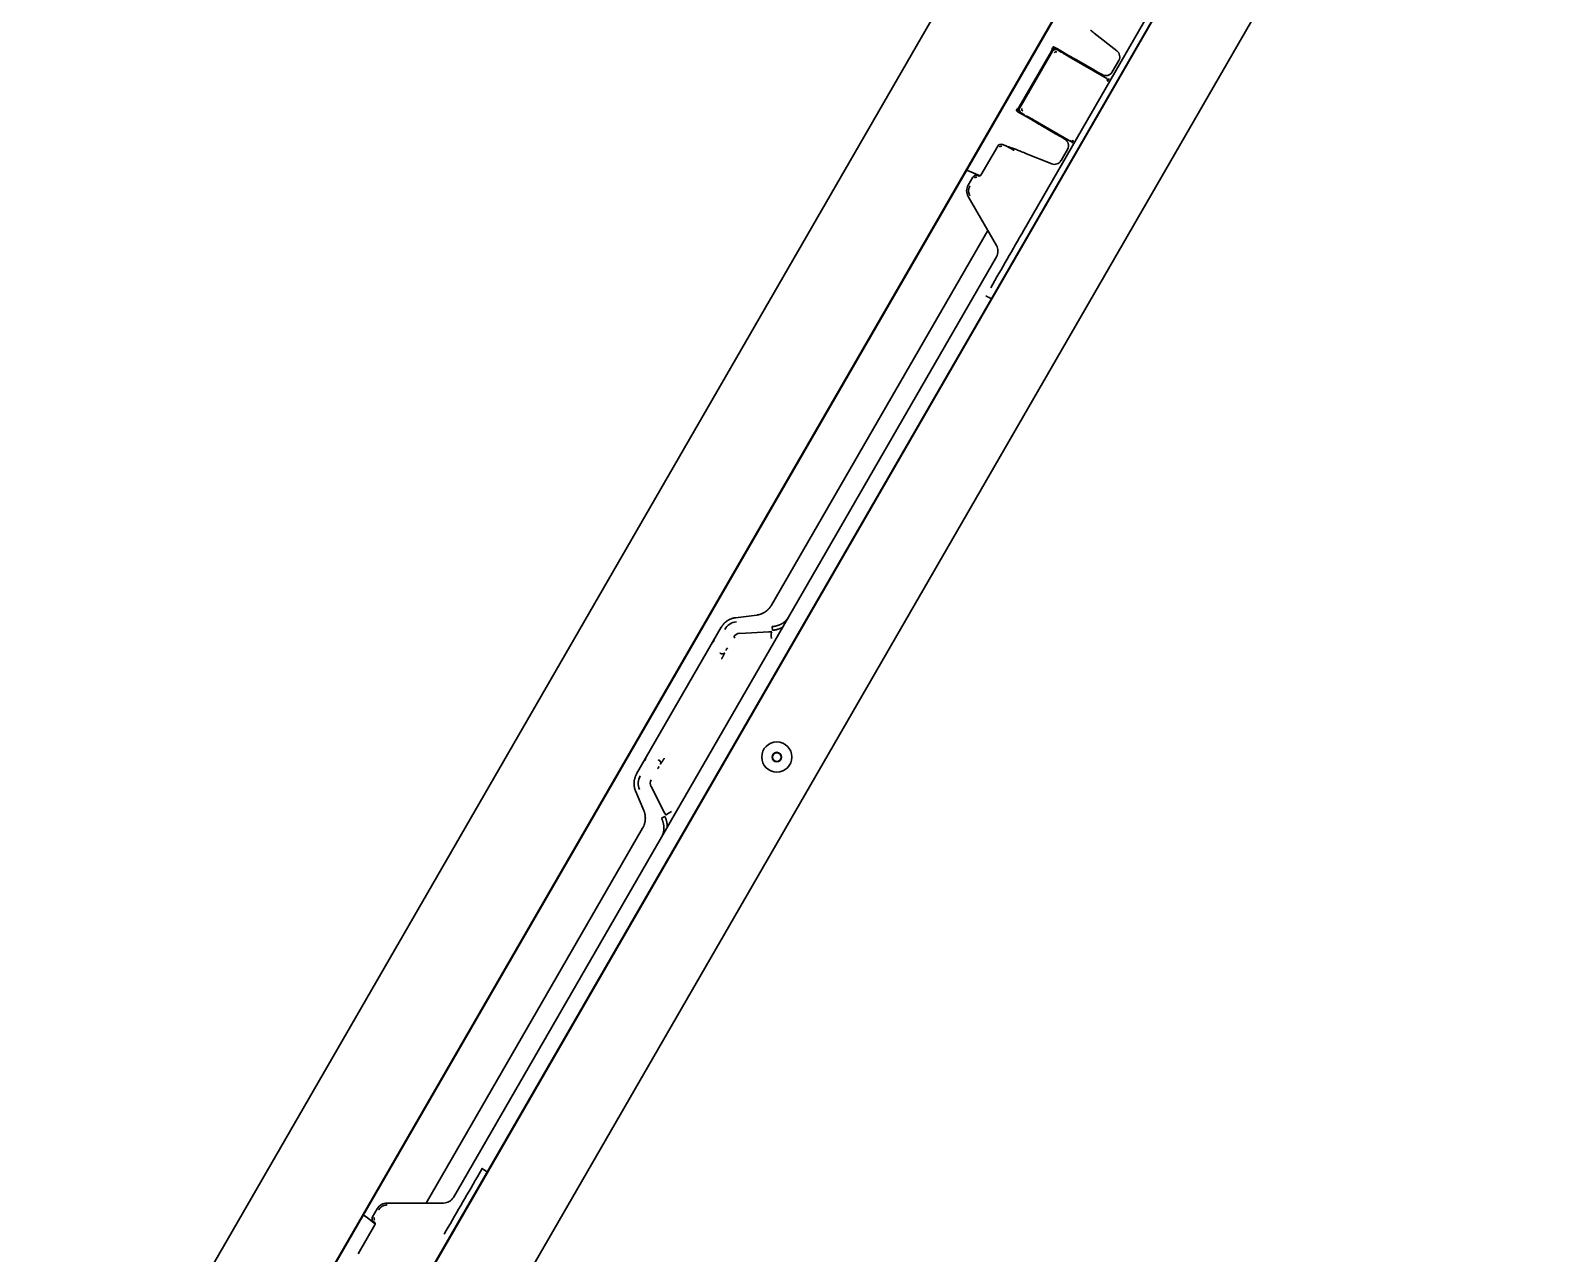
# Model space of a CAD drawing. Header units: inches. Extents: x 786 to 5755, y -850 to 3635.
# Drawn here: x 3054.7 to 3454.8, y -607 to -282.5 of the extents above; entities that cross this region are included whole.
import ezdxf

# ---------------------------------------------------------------- set-up
doc = ezdxf.new("R2010")
doc.units = ezdxf.units.IN
doc.layers.add('1', color=7, linetype='Continuous', true_color=0xffffff)
doc.layers.add('4', color=7, linetype='Continuous', true_color=0xffffff)

msp = doc.modelspace()

# ---------------------------------------------------------------- linework, layer by layer
at = {"layer": '1', "color": 7, "linetype": 'Continuous', "lineweight": 35}
for p, q in [((3074.48, -806.77), (3456.21, -145.59)), ((3400.63, -196.06), (3073.73, -762.27)), ((3400.71, -196.1), (3054.69, -795.42)), ((3082.84, -644.98), (3314.8, -243.23)), ((3338.11, -258.85), (3108.03, -657.36)), ((3337.75, -259.21), (3108.16, -656.87)), ((3342.92, -287.93), (3336.88, -283.21)), ((3317, -302.79), (3325.53, -288.03)), ((3325.82, -288.05), (3317.17, -303.03)), ((3325, -289.11), (3325.6, -288.07)), ((3325.59, -288.06), (3325.07, -288.95)), ((3325.66, -288.1), (3325.14, -288.99)), ((3325.71, -287.4), (3325.76, -287.58)), ((3325.95, -287.54), (3325.84, -287.63)), ((3326.02, -287.58), (3325.91, -287.67)), ((3326.3, -286.94), (3326.21, -287.11)), ((3326.25, -286.91), (3326.3, -286.94)), ((3326.36, -287.01), (3326.28, -287.15)), ((3327.15, -287.43), (3330.54, -289.39)), ((3328.18, -288.26), (3327.18, -287.68)), ((3323.49, -292.07), (3323.44, -292.04)), ((3336.53, -292.82), (3332.63, -290.56)), ((3341.7, -293.49), (3343.42, -290.5)), ((3323.07, -292.41), (3319.57, -298.47)), ((3337.98, -293.65), (3336.53, -292.82)), ((3338.97, -294.22), (3337.98, -293.65)), ((3319.44, -298.97), (3319.49, -299)), ((3316.4, -303.97), (3316.45, -304)), ((3316.55, -303.84), (3316.45, -304)), ((3316.62, -303.88), (3316.54, -304.02)), ((3316.73, -303.21), (3316.55, -303.26)), ((3316.82, -303.26), (3316.79, -303.4)), ((3316.89, -303.3), (3316.86, -303.44)), ((3317.57, -301.94), (3317.06, -302.82)), ((3317.07, -302.83), (3317.68, -301.79)), ((3317.64, -301.98), (3317.13, -302.86)), ((3317.3, -304.49), (3320.69, -306.45)), ((3317.53, -304.4), (3318.53, -304.97)), ((3322.75, -307.67), (3326.65, -309.92)), ((3326.65, -309.92), (3328.11, -310.76)), ((3328.11, -310.76), (3329.09, -311.33)), ((3306.85, -320.9), (3311.31, -313.18)), ((3312.55, -312.75), (3313.59, -313.17)), ((3312.55, -312.76), (3313.62, -313.19)), ((3315.99, -314.04), (3316.25, -314.14)), ((3318.51, -315.03), (3325.62, -317.9)), ((3328.1, -317.05), (3329.82, -314.06)), ((3303.47, -323.55), (3304.7, -321.42)), ((3305.43, -320.57), (3306.68, -321.08)), ((3305.43, -320.57), (3305.43, -320.57)), ((3305.5, -320.61), (3306.66, -321.08)), ((3305.5, -320.61), (3305.5, -320.61)), ((3306.23, -321.11), (3305.94, -321)), ((3310.98, -339.55), (3303.47, -326.55)), ((3166.95, -592.02), (3310.98, -342.55)), ((3253.22, -474.19), (3253.26, -474.21)), ((3146.74, -595.02), (3145.51, -597.14)), ((3164.35, -593.52), (3149.34, -593.52)), ((3146.13, -599.27), (3141.68, -606.99)), ((3146.2, -599.03), (3145.14, -598.2)), ((3145.14, -598.2), (3145.14, -598.2)), ((3145.21, -598.24), (3145.21, -598.24)), ((3146.2, -599.01), (3145.21, -598.24)), ((3145.76, -598.43), (3146.01, -598.62))]:
    msp.add_line(p, q, dxfattribs=at)
for radius in [4, 1.25, 1.15]:
    msp.add_circle((3252.72, -475.23), radius, dxfattribs=at)
for centre, major_axis, ratio, start_param, end_param in [((3336.96, -283.07), (2.39, -1.87), 0.051895, 4.308564, 4.719702), ((3325.51, -288.01), (-0.25, -0.433), 0.052408, 1.570796, 3.089233), ((3325.59, -288.06), (-0.25, -0.433), 0.017455, 3.193953, 4.712389), ((3325.58, -288.05), (-0.25, -0.433), 0.052408, 1.570796, 2.57937), ((3325.66, -288.1), (-0.25, -0.433), 0.017455, 3.193953, 4.712389), ((3325.96, -286.97), (-0.25, -0.433), 0.052408, 4.828132, 6.230825), ((3326.68, -288.55), (0.259, -0.967), 0.998783, 2.356803, 3.926382), ((3326.13, -287.13), (0.065, -0.242), 0.997265, 2.357564, 3.693517), ((3326.2, -287.1), (-0.25, -0.433), 0.017455, 0.05236, 1.570796), ((3326.27, -287.14), (-0.25, -0.433), 0.017455, 0.05236, 1.570796), ((3327.13, -287.48), (0.866, -0.5), 0.052408, 1.570796, 3.124139), ((3327.2, -287.52), (0.866, -0.5), 0.052408, 1.570796, 3.124139), ((3341.68, -289.51), (-1.97, -0.38), 0.997598, 2.427198, 3.855987), ((3323.94, -292.91), (0.551, -0.835), 0.99981, 3.084342, 3.605134), ((3325.94, -289.45), (-0.998, 0.06), 0.99981, 5.819644, 6.580327), ((3326.01, -289.49), (-0.998, 0.06), 0.99981, 5.819644, 6.453939), ((3328.3, -288.04), (-0.065, 0.242), 0.998783, 2.356803, 3.632846), ((3330.62, -289.25), (2.6, -1.5), 0.052408, 4.712389, 5.123527), ((3332.55, -290.7), (2.6, -1.5), 0.052408, 1.570796, 1.981934), ((3339.96, -292.49), (-0.52, 1.94), 0.997265, 2.357564, 3.925621), ((3320.44, -298.97), (0.998, -0.06), 0.99981, 2.678052, 3.438734), ((3316.53, -303.76), (-0.242, -0.065), 0.997265, 5.731261, 7.067214), ((3316.3, -303.69), (-0.25, -0.433), 0.052408, 3.193953, 4.596646), ((3317.33, -304.45), (0.866, -0.5), 0.052408, 3.159046, 4.712389), ((3317.4, -304.49), (0.866, -0.5), 0.052408, 3.159046, 4.712389), ((3316.54, -303.83), (-0.25, -0.433), 0.017455, 1.570796, 3.089233), ((3316.61, -303.87), (-0.25, -0.433), 0.017455, 1.570796, 3.089233), ((3316.98, -302.78), (-0.25, -0.433), 0.052408, 0.05236, 1.570796), ((3317.07, -302.83), (-0.25, -0.433), 0.017455, 4.712389, 6.230825), ((3317.05, -302.82), (-0.25, -0.433), 0.052408, 0.562222, 1.570796), ((3317.14, -302.87), (-0.25, -0.433), 0.017455, 4.712389, 6.230825), ((3318.03, -303.53), (-0.967, -0.259), 0.998783, 5.498396, 7.067974), ((3318.44, -302.44), (0.551, -0.835), 0.99981, 2.844451, 3.605134), ((3318.51, -302.48), (0.551, -0.835), 0.99981, 2.970839, 3.605134), ((3320.61, -306.59), (2.6, -1.5), 0.052408, 1.159658, 1.570796), ((3322.83, -307.53), (2.6, -1.5), 0.052408, 4.301251, 4.712389), ((3328.08, -313.06), (1.94, 0.52), 0.997265, 5.499157, 7.067214), ((3312.17, -313.68), (0.326, -0.947), 0.998931, 2.426537, 3.856648), ((3315.93, -314.13), (1.87, -0.76), 0.051895, 1.563483, 3.125553), ((3316.33, -314), (2.81, -1.13), 0.051895, 4.705076, 5.116214), ((3318.43, -315.16), (2.81, -1.13), 0.051895, 1.563483, 1.974621), ((3303.64, -318.96), (-0.65, 0.375), 0.999379, 1.297745, 1.710337), ((3305.47, -320.5), (2.11, -0.85), 0.03458, 3.136727, 4.707523), ((3305.54, -320.54), (2.11, -0.85), 0.03458, 3.308435, 4.707523), ((3326.36, -316.04), (0.65, -1.9), 0.997598, 5.568791, 6.99758), ((3306.07, -325.05), (-3, 0), 0.999188, 5.759938, 6.806432), ((3305.57, -321.92), (0.643, -0.767), 0.99931, 2.059994, 3.490656), ((3306.42, -320.65), (0.322, -0.383), 0.99931, 5.201587, 6.632249), ((3308.38, -341.05), (-3, 0), 0.999188, 2.618346, 3.66484), ((3164.35, -590.52), (-1.5, 2.6), 0.999188, 2.618346, 3.66484), ((3149.34, -596.52), (-1.5, 2.6), 0.999188, 5.759938, 6.806432), ((3142.85, -597.46), (-0.65, 0.375), 0.999379, 4.572848, 4.98544), ((3145.1, -598.27), (1.79, -1.4), 0.03458, 1.575662, 3.146458), ((3145.17, -598.31), (1.79, -1.4), 0.03458, 1.575662, 2.974751), ((3146.38, -597.64), (0.986, -0.174), 0.99931, 2.792529, 4.223191), ((3145.7, -599.02), (0.493, -0.087), 0.99931, 5.934122, 7.364783)]:
    msp.add_ellipse(centre, major_axis=major_axis, ratio=ratio, start_param=start_param, end_param=end_param, dxfattribs=at)
for points in [[(3325.94, -286.96), (3325.93, -286.97), (3325.92, -286.99), (3325.91, -287)], [(3316.31, -303.63), (3316.3, -303.65), (3316.29, -303.67), (3316.29, -303.68)]]:
    msp.add_open_spline(points, degree=3, dxfattribs=at)
at = {"layer": '4', "color": 7, "linetype": 'Continuous', "lineweight": 35}
for p, q in [((3318.22, -335.53), (3372.89, -240.83)), ((3325.82, -288.05), (3317.17, -303.03)), ((3328.18, -288.26), (3327.18, -287.68)), ((3329.98, -289.33), (3328.5, -288.46)), ((3340.28, -295.28), (3330.24, -289.49)), ((3317.53, -304.4), (3318.53, -304.97)), ((3318.87, -305.15), (3320.36, -305.99)), ((3320.62, -306.14), (3330.66, -311.94)), ((3306.85, -320.9), (3311.31, -313.18)), ((3312.55, -312.75), (3313.59, -313.17)), ((3312.55, -312.76), (3313.62, -313.19)), ((3303.47, -323.55), (3304.7, -321.42)), ((3306.23, -321.11), (3305.94, -321)), ((3310.98, -339.55), (3303.47, -326.55)), ((3308.67, -335.55), (3251.28, -434.96)), ((3166.95, -592.02), (3310.98, -342.55)), ((3247.4, -437.57), (3241.78, -438.27)), ((3241.86, -438.26), (3241.78, -438.27)), ((3247.47, -437.56), (3247.4, -437.57)), ((3238, -440.8), (3215.54, -479.69)), ((3242.83, -442.44), (3250.65, -442.06)), ((3251.56, -441.63), (3251.47, -440.64)), ((3222.96, -490.01), (3219.38, -483.06)), ((3215.25, -484.23), (3217.45, -489.44)), ((3215.25, -484.23), (3215.28, -484.3)), ((3217.45, -489.44), (3217.48, -489.51)), ((3223.05, -491.02), (3222.14, -491.44)), ((3217.12, -494.11), (3159.73, -593.52)), ((3173.29, -586.6), (3174.6, -584.35)), ((3146.74, -595.02), (3145.51, -597.14)), ((3164.35, -593.52), (3149.34, -593.52)), ((3146.13, -599.27), (3141.68, -606.99)), ((3145.76, -598.43), (3146.01, -598.62))]:
    msp.add_line(p, q, dxfattribs=at)
for centre, start, end in [((3243, -444.35), 95, 150), ((3221.12, -482.24), 150, 205)]:
    msp.add_arc(centre, 1.97, start, end, dxfattribs=at)
for centre, major_axis, ratio, start_param, end_param in [((3326.68, -288.55), (0.259, -0.967), 0.998783, 2.356803, 3.926382), ((3326.72, -288.7), (0.13, -0.484), 0.998783, 2.356803, 3.926382), ((3330.26, -289.45), (1.08, -0.63), 0.034921, 4.469589, 4.712389), ((3339.92, -295.74), (0.129, -0.483), 0.998783, 0.786007, 2.355586), ((3340.03, -295.71), (0.129, -0.483), 0.998783, 0.786007, 2.355586), ((3318.03, -303.53), (-0.967, -0.259), 0.998783, 5.498396, 7.067974), ((3318.19, -303.49), (0.484, 0.13), 0.998783, 2.356803, 3.926382), ((3320.6, -306.18), (1.08, -0.63), 0.034921, 1.570796, 1.813597), ((3330.88, -311.4), (0.483, 0.129), 0.998783, 3.9276, 5.497178), ((3330.91, -311.5), (0.483, 0.129), 0.998783, 3.9276, 5.497178), ((3312.18, -313.69), (0.163, -0.473), 0.998931, 2.426537, 3.856648), ((3315.55, -314.2), (0.449, 0.219), 0.20114, 4.492465, 4.847247), ((3305.57, -321.93), (0.322, -0.383), 0.99931, 2.059994, 3.490656), ((3324.3, -339.04), (-100.69, -174.4), 0.034899, 4.712389, 4.799708), ((3308.38, -341.05), (-3, 0), 0.999188, 2.618346, 3.66484), ((3309.46, -353.76), (1.3, -0.75), 0.087155, 1.570527, 3.106553), ((3242.38, -443.37), (-2.15, 3.38), 0.999226, 5.803537, 6.762834), ((3243.05, -444.43), (1.71, -1.04), 0.027445, 3.177096, 3.785399), ((3251.63, -441.95), (1.22, 0.11), 0.028594, 3.76505, 4.517813), ((3251.57, -444), (0.16, -1.99), 0.14345, 3.176864, 4.613348), ((3236.07, -444.22), (-0.5, -0.866), 0.034921, 0.680841, 1.570796), ((3238.05, -447.08), (-0.884, 0.468), 0.722086, 1.544465, 3.091124), ((3237.1, -448.61), (-0.75, -1.3), 0.058201, 2.377941, 2.460752), ((3239.65, -446.29), (-0.5, -0.866), 0.034921, 4.712389, 5.602344), ((3217.54, -476.31), (-0.5, -0.866), 0.034921, 1.570796, 2.460752), ((3221.86, -475), (-0.75, -1.3), 0.058201, 0.680841, 0.763651), ((3221.01, -476.6), (-0.847, 0.531), 0.722086, 3.192061, 4.73872), ((3221.13, -478.38), (-0.5, -0.866), 0.034921, 3.822434, 4.712389), ((3219.96, -482.19), (-4, 0.17), 0.999226, 5.803537, 6.762834), ((3223.36, -490.92), (0.52, -1.11), 0.028594, 1.765373, 2.518135), ((3225.1, -489.85), (1.81, 0.85), 0.14345, 1.669837, 3.106321), ((3170.57, -605.31), (-100.69, -174.4), 0.034899, 4.62507, 4.712389), ((3175.9, -585.1), (-1.3, 0.75), 0.087155, 0.035043, 1.571059), ((3177.28, -565.92), (99.19, 171.8), 0.034899, 4.625069, 4.625119), ((3146.39, -597.64), (0.493, -0.087), 0.99931, 2.792529, 4.223191)]:
    msp.add_ellipse(centre, major_axis=major_axis, ratio=ratio, start_param=start_param, end_param=end_param, dxfattribs=at)
for points, knots in [([(3340.86, -295.33), (3340.85, -295.34), (3340.85, -295.34), (3340.84, -295.36), (3340.83, -295.37), (3340.82, -295.39), (3340.82, -295.39), (3340.81, -295.41), (3340.81, -295.42), (3340.8, -295.44), (3340.79, -295.45), (3340.78, -295.46), (3340.78, -295.47), (3340.77, -295.49), (3340.76, -295.5), (3340.75, -295.51), (3340.75, -295.52), (3340.74, -295.54), (3340.73, -295.55), (3340.72, -295.56), (3340.72, -295.57), (3340.71, -295.59), (3340.7, -295.6), (3340.69, -295.61), (3340.69, -295.62), (3340.68, -295.64), (3340.67, -295.65), (3340.66, -295.66), (3340.66, -295.67), (3340.65, -295.69), (3340.64, -295.69), (3340.63, -295.71), (3340.63, -295.72), (3340.62, -295.73), (3340.62, -295.74), (3340.61, -295.75), (3340.6, -295.76), (3340.59, -295.77), (3340.59, -295.78), (3340.58, -295.79), (3340.58, -295.8), (3340.57, -295.81), (3340.57, -295.82), (3340.56, -295.83), (3340.55, -295.83), (3340.55, -295.85), (3340.54, -295.85), (3340.54, -295.86), (3340.53, -295.87), (3340.53, -295.88), (3340.52, -295.88), (3340.52, -295.89), (3340.52, -295.89), (3340.51, -295.9), (3340.51, -295.91), (3340.5, -295.91), (3340.5, -295.92), (3340.5, -295.92), (3340.49, -295.93), (3340.49, -295.93), (3340.49, -295.93), (3340.48, -295.94), (3340.48, -295.94), (3340.48, -295.95), (3340.48, -295.95), (3340.47, -295.95), (3340.47, -295.95), (3340.47, -295.96), (3340.47, -295.96), (3340.47, -295.96), (3340.47, -295.96), (3340.46, -295.96), (3340.46, -295.96), (3340.46, -295.96), (3340.46, -295.96), (3340.46, -295.96)], [0, 0, 0, 0, 0.027027, 0.027027, 0.054054, 0.054054, 0.081081, 0.081081, 0.108108, 0.108108, 0.135135, 0.135135, 0.162162, 0.162162, 0.189189, 0.189189, 0.216216, 0.216216, 0.243243, 0.243243, 0.27027, 0.27027, 0.297297, 0.297297, 0.324324, 0.324324, 0.351351, 0.351351, 0.378378, 0.378378, 0.405405, 0.405405, 0.432432, 0.432432, 0.459459, 0.459459, 0.486486, 0.486486, 0.513514, 0.513514, 0.540541, 0.540541, 0.567568, 0.567568, 0.594595, 0.594595, 0.621622, 0.621622, 0.648649, 0.648649, 0.675676, 0.675676, 0.702703, 0.702703, 0.72973, 0.72973, 0.756757, 0.756757, 0.783784, 0.783784, 0.810811, 0.810811, 0.837838, 0.837838, 0.864865, 0.864865, 0.891892, 0.891892, 0.918919, 0.918919, 0.945946, 0.945946, 0.972973, 0.972973, 1, 1, 1, 1]), ([(3331.35, -311.75), (3331.35, -311.75), (3331.35, -311.75), (3331.35, -311.76), (3331.35, -311.76), (3331.35, -311.76), (3331.35, -311.76), (3331.34, -311.76), (3331.34, -311.77), (3331.34, -311.77), (3331.34, -311.77), (3331.34, -311.78), (3331.34, -311.78), (3331.34, -311.78), (3331.34, -311.79), (3331.33, -311.79), (3331.33, -311.8), (3331.33, -311.8), (3331.33, -311.81), (3331.32, -311.81), (3331.32, -311.82), (3331.32, -311.83), (3331.31, -311.83), (3331.31, -311.84), (3331.31, -311.85), (3331.3, -311.86), (3331.3, -311.86), (3331.29, -311.87), (3331.29, -311.88), (3331.29, -311.89), (3331.28, -311.89), (3331.28, -311.91), (3331.27, -311.91), (3331.27, -311.93), (3331.26, -311.93), (3331.25, -311.95), (3331.25, -311.95), (3331.24, -311.97), (3331.24, -311.97), (3331.23, -311.99), (3331.23, -312), (3331.22, -312.01), (3331.22, -312.02), (3331.21, -312.04), (3331.2, -312.04), (3331.19, -312.06), (3331.19, -312.07), (3331.18, -312.09), (3331.17, -312.09), (3331.17, -312.11), (3331.16, -312.12), (3331.15, -312.14), (3331.15, -312.15), (3331.14, -312.16), (3331.13, -312.17), (3331.12, -312.19), (3331.12, -312.2), (3331.11, -312.22), (3331.1, -312.22), (3331.09, -312.24), (3331.09, -312.25), (3331.08, -312.27), (3331.07, -312.28), (3331.06, -312.29), (3331.06, -312.3), (3331.05, -312.32), (3331.04, -312.33), (3331.03, -312.35), (3331.03, -312.36), (3331.02, -312.37), (3331.01, -312.38), (3331, -312.4), (3331, -312.41), (3330.99, -312.42)], [0, 0, 0, 0, 0.027778, 0.027778, 0.055556, 0.055556, 0.083333, 0.083333, 0.111111, 0.111111, 0.138889, 0.138889, 0.166667, 0.166667, 0.194444, 0.194444, 0.222222, 0.222222, 0.25, 0.25, 0.277778, 0.277778, 0.305556, 0.305556, 0.333333, 0.333333, 0.361111, 0.361111, 0.388889, 0.388889, 0.416667, 0.416667, 0.444444, 0.444444, 0.472222, 0.472222, 0.5, 0.5, 0.527778, 0.527778, 0.555556, 0.555556, 0.583333, 0.583333, 0.611111, 0.611111, 0.638889, 0.638889, 0.666667, 0.666667, 0.694444, 0.694444, 0.722222, 0.722222, 0.75, 0.75, 0.777778, 0.777778, 0.805556, 0.805556, 0.833333, 0.833333, 0.861111, 0.861111, 0.888889, 0.888889, 0.916667, 0.916667, 0.944444, 0.944444, 0.972222, 0.972222, 1, 1, 1, 1]), ([(3314.07, -313.46), (3314.06, -313.46), (3314.05, -313.45), (3314.04, -313.44), (3314.02, -313.43), (3314.01, -313.43), (3313.99, -313.42), (3313.98, -313.41), (3313.96, -313.4), (3313.95, -313.39), (3313.93, -313.38), (3313.92, -313.38), (3313.9, -313.37), (3313.89, -313.36), (3313.88, -313.35), (3313.86, -313.34), (3313.85, -313.34), (3313.84, -313.33), (3313.82, -313.32), (3313.81, -313.31), (3313.8, -313.3), (3313.78, -313.3), (3313.77, -313.29), (3313.75, -313.27), (3313.74, -313.26), (3313.72, -313.25), (3313.71, -313.25), (3313.69, -313.24), (3313.68, -313.23), (3313.67, -313.22), (3313.66, -313.21), (3313.65, -313.21), (3313.64, -313.2), (3313.63, -313.2), (3313.62, -313.2), (3313.62, -313.19)], [0, 0, 0, 0, 0.030341, 0.060436, 0.090291, 0.119914, 0.149311, 0.178489, 0.207455, 0.236216, 0.264781, 0.293156, 0.321349, 0.349368, 0.377222, 0.404918, 0.432465, 0.459872, 0.487146, 0.514297, 0.541333, 0.568264, 0.607328, 0.645261, 0.682097, 0.717873, 0.752627, 0.786404, 0.819251, 0.851219, 0.882365, 0.912748, 0.942435, 0.971494, 1, 1, 1, 1]), ([(3315.5, -314.33), (3315.5, -314.33), (3315.49, -314.32), (3315.48, -314.31), (3315.47, -314.3), (3315.46, -314.29), (3315.45, -314.28), (3315.43, -314.27), (3315.42, -314.26), (3315.41, -314.25), (3315.4, -314.24), (3315.38, -314.23), (3315.37, -314.22), (3315.35, -314.21), (3315.34, -314.19), (3315.32, -314.18), (3315.3, -314.17), (3315.29, -314.16), (3315.27, -314.14), (3315.25, -314.13), (3315.23, -314.12), (3315.21, -314.1), (3315.19, -314.09), (3315.17, -314.08), (3315.15, -314.06), (3315.13, -314.05), (3315.11, -314.03), (3315.08, -314.02), (3315.06, -314), (3315.04, -313.99), (3315.01, -313.97), (3314.99, -313.96), (3314.96, -313.94), (3314.93, -313.93), (3314.91, -313.91), (3314.88, -313.9), (3314.85, -313.88), (3314.83, -313.86), (3314.8, -313.85), (3314.77, -313.83), (3314.74, -313.81), (3314.71, -313.8), (3314.68, -313.78), (3314.65, -313.76), (3314.61, -313.74), (3314.58, -313.72), (3314.55, -313.71), (3314.51, -313.69), (3314.48, -313.67), (3314.45, -313.65), (3314.41, -313.63), (3314.37, -313.61), (3314.34, -313.6), (3314.3, -313.58), (3314.26, -313.56), (3314.23, -313.54), (3314.19, -313.52), (3314.15, -313.5), (3314.11, -313.48), (3314.08, -313.46), (3314.07, -313.46)], [0, 0, 0, 0, 0.007938, 0.016188, 0.024751, 0.03363, 0.042826, 0.05234, 0.062174, 0.072328, 0.082805, 0.093604, 0.104726, 0.116174, 0.127946, 0.140044, 0.152468, 0.16522, 0.178298, 0.191705, 0.20544, 0.219505, 0.233898, 0.248621, 0.263674, 0.279057, 0.294771, 0.310815, 0.327191, 0.343898, 0.360936, 0.378307, 0.396009, 0.414044, 0.432411, 0.45111, 0.470142, 0.489507, 0.509206, 0.529237, 0.549602, 0.5703, 0.591331, 0.612697, 0.634396, 0.656429, 0.678796, 0.701497, 0.724532, 0.747902, 0.771606, 0.795644, 0.820017, 0.844725, 0.869767, 0.895144, 0.920855, 0.946902, 0.973284, 1, 1, 1, 1]), ([(3251.28, -434.96), (3251.28, -434.96), (3251.27, -434.98), (3251.26, -435), (3251.24, -435.02), (3251.23, -435.04), (3251.22, -435.06), (3251.21, -435.08), (3251.19, -435.1), (3251.18, -435.12), (3251.17, -435.14), (3251.15, -435.17), (3251.14, -435.19), (3251.13, -435.21), (3251.11, -435.23), (3251.1, -435.25), (3251.09, -435.27), (3251.07, -435.29), (3251.06, -435.31), (3251.04, -435.33), (3251.03, -435.35), (3251.02, -435.37), (3251, -435.39), (3250.99, -435.41), (3250.97, -435.43), (3250.96, -435.45), (3250.94, -435.47), (3250.93, -435.49), (3250.91, -435.51), (3250.9, -435.53), (3250.88, -435.55), (3250.87, -435.57), (3250.85, -435.59), (3250.84, -435.61), (3250.82, -435.63), (3250.81, -435.65), (3250.79, -435.67), (3250.77, -435.69), (3250.76, -435.71), (3250.74, -435.72), (3250.73, -435.74), (3250.71, -435.76), (3250.69, -435.78), (3250.68, -435.8), (3250.66, -435.82), (3250.64, -435.84), (3250.63, -435.86), (3250.61, -435.88), (3250.59, -435.89), (3250.58, -435.91), (3250.56, -435.93), (3250.54, -435.95), (3250.53, -435.97), (3250.51, -435.99), (3250.49, -436), (3250.47, -436.02), (3250.46, -436.04), (3250.44, -436.06), (3250.42, -436.08), (3250.4, -436.09), (3250.38, -436.11), (3250.37, -436.13), (3250.35, -436.15), (3250.33, -436.16), (3250.31, -436.18), (3250.29, -436.2), (3250.28, -436.22), (3250.26, -436.23), (3250.24, -436.25), (3250.22, -436.27), (3250.2, -436.28), (3250.18, -436.3), (3250.16, -436.32), (3250.14, -436.33), (3250.12, -436.35), (3250.1, -436.37), (3250.09, -436.38), (3250.07, -436.4), (3250.05, -436.41), (3250.03, -436.43), (3250.01, -436.45), (3249.99, -436.46), (3249.97, -436.48), (3249.95, -436.49), (3249.93, -436.51), (3249.91, -436.53), (3249.89, -436.54), (3249.87, -436.56), (3249.85, -436.57), (3249.83, -436.59), (3249.81, -436.6), (3249.79, -436.62), (3249.76, -436.63), (3249.74, -436.65), (3249.72, -436.66), (3249.7, -436.68), (3249.68, -436.69), (3249.65, -436.71), (3249.61, -436.74), (3249.57, -436.77), (3249.52, -436.8), (3249.47, -436.83), (3249.42, -436.86), (3249.38, -436.89), (3249.33, -436.92), (3249.28, -436.94), (3249.23, -436.97), (3249.18, -437), (3249.13, -437.03), (3249.07, -437.05), (3249.02, -437.08), (3248.97, -437.1), (3248.92, -437.13), (3248.86, -437.15), (3248.81, -437.18), (3248.76, -437.2), (3248.7, -437.22), (3248.65, -437.25), (3248.59, -437.27), (3248.54, -437.29), (3248.48, -437.31), (3248.42, -437.33), (3248.37, -437.35), (3248.31, -437.37), (3248.25, -437.39), (3248.19, -437.4), (3248.13, -437.42), (3248.08, -437.44), (3248.02, -437.45), (3247.96, -437.47), (3247.9, -437.48), (3247.84, -437.5), (3247.78, -437.51), (3247.72, -437.52), (3247.65, -437.53), (3247.59, -437.54), (3247.53, -437.55), (3247.49, -437.56), (3247.47, -437.56)], [0, 0, 0, 0, 0.003864, 0.007731, 0.011602, 0.015475, 0.019353, 0.023234, 0.02712, 0.03101, 0.034906, 0.038806, 0.042712, 0.046623, 0.050541, 0.054465, 0.058395, 0.062333, 0.066277, 0.070229, 0.074188, 0.078155, 0.082131, 0.086115, 0.090107, 0.094109, 0.09812, 0.10214, 0.106171, 0.110211, 0.114261, 0.118322, 0.122394, 0.126477, 0.130571, 0.134676, 0.138794, 0.142923, 0.147065, 0.151219, 0.155385, 0.159565, 0.163758, 0.167964, 0.172184, 0.176417, 0.180665, 0.184927, 0.189204, 0.193495, 0.197801, 0.202122, 0.206459, 0.210811, 0.215179, 0.219562, 0.223962, 0.228379, 0.232811, 0.237261, 0.241727, 0.246211, 0.250712, 0.25523, 0.259766, 0.26432, 0.268892, 0.273482, 0.27809, 0.282717, 0.287363, 0.292027, 0.296711, 0.301413, 0.306135, 0.310877, 0.315638, 0.320419, 0.32522, 0.330041, 0.334883, 0.339745, 0.344627, 0.34953, 0.354454, 0.359399, 0.364366, 0.369353, 0.374362, 0.379392, 0.384444, 0.389518, 0.394614, 0.399732, 0.404872, 0.410034, 0.415219, 0.420426, 0.431876, 0.443469, 0.455209, 0.467096, 0.479131, 0.491315, 0.503649, 0.516135, 0.528772, 0.541563, 0.554508, 0.567608, 0.580863, 0.594275, 0.607845, 0.621572, 0.635458, 0.649503, 0.663709, 0.678075, 0.692603, 0.707293, 0.722145, 0.737161, 0.75234, 0.767683, 0.783192, 0.798865, 0.814704, 0.83071, 0.846882, 0.863221, 0.879728, 0.896403, 0.913246, 0.930258, 0.947439, 0.964789, 0.982309, 1, 1, 1, 1]), ([(3241.86, -438.26), (3241.84, -438.26), (3241.82, -438.27), (3241.79, -438.27), (3241.75, -438.28), (3241.72, -438.28), (3241.68, -438.29), (3241.65, -438.29), (3241.61, -438.3), (3241.58, -438.3), (3241.54, -438.31), (3241.51, -438.31), (3241.47, -438.32), (3241.44, -438.33), (3241.41, -438.33), (3241.37, -438.34), (3241.34, -438.35), (3241.3, -438.36), (3241.27, -438.36), (3241.24, -438.37), (3241.2, -438.38), (3241.17, -438.39), (3241.13, -438.4), (3241.1, -438.41), (3241.07, -438.42), (3241.03, -438.42), (3241, -438.43), (3240.97, -438.44), (3240.93, -438.45), (3240.9, -438.46), (3240.87, -438.47), (3240.84, -438.48), (3240.8, -438.5), (3240.77, -438.51), (3240.74, -438.52), (3240.71, -438.53), (3240.67, -438.54), (3240.64, -438.55), (3240.61, -438.57), (3240.58, -438.58), (3240.55, -438.59), (3240.52, -438.6), (3240.48, -438.62), (3240.45, -438.63), (3240.42, -438.64), (3240.39, -438.66), (3240.36, -438.67), (3240.33, -438.68), (3240.3, -438.7), (3240.27, -438.71), (3240.24, -438.73), (3240.21, -438.74), (3240.18, -438.76), (3240.15, -438.77), (3240.12, -438.79), (3240.09, -438.8), (3240.06, -438.82), (3240.03, -438.83), (3240, -438.85), (3239.97, -438.86), (3239.94, -438.88), (3239.91, -438.9), (3239.88, -438.91), (3239.85, -438.93), (3239.82, -438.95), (3239.79, -438.96), (3239.77, -438.98), (3239.74, -439), (3239.71, -439.02), (3239.68, -439.03), (3239.65, -439.05), (3239.63, -439.07), (3239.6, -439.09), (3239.57, -439.11), (3239.54, -439.12), (3239.52, -439.14), (3239.49, -439.16), (3239.46, -439.18), (3239.44, -439.2), (3239.41, -439.22), (3239.39, -439.24), (3239.36, -439.26), (3239.33, -439.28), (3239.31, -439.3), (3239.28, -439.32), (3239.26, -439.34), (3239.23, -439.36), (3239.21, -439.38), (3239.18, -439.4), (3239.16, -439.42), (3239.13, -439.44), (3239.11, -439.46), (3239.08, -439.48), (3239.06, -439.5), (3239.03, -439.53), (3239.01, -439.55), (3238.99, -439.57), (3238.96, -439.59), (3238.94, -439.61), (3238.92, -439.63), (3238.89, -439.66), (3238.87, -439.68), (3238.85, -439.7), (3238.82, -439.72), (3238.8, -439.75), (3238.78, -439.77), (3238.76, -439.79), (3238.74, -439.81), (3238.71, -439.84), (3238.69, -439.86), (3238.67, -439.88), (3238.65, -439.91), (3238.63, -439.93), (3238.61, -439.95), (3238.59, -439.98), (3238.57, -440), (3238.55, -440.02), (3238.53, -440.05), (3238.51, -440.07), (3238.49, -440.09), (3238.47, -440.12), (3238.45, -440.14), (3238.43, -440.17), (3238.41, -440.19), (3238.39, -440.22), (3238.37, -440.24), (3238.35, -440.26), (3238.33, -440.29), (3238.31, -440.31), (3238.3, -440.34), (3238.28, -440.36), (3238.26, -440.39), (3238.24, -440.41), (3238.23, -440.44), (3238.21, -440.46), (3238.19, -440.49), (3238.17, -440.51), (3238.16, -440.54), (3238.14, -440.57), (3238.12, -440.59), (3238.11, -440.62), (3238.09, -440.64), (3238.08, -440.67), (3238.06, -440.69), (3238.04, -440.72), (3238.03, -440.75), (3238.01, -440.77), (3238, -440.79), (3238, -440.8)], [0, 0, 0, 0, 0.008172, 0.016323, 0.024452, 0.03256, 0.040646, 0.04871, 0.056753, 0.064775, 0.072776, 0.080755, 0.088713, 0.09665, 0.104566, 0.112461, 0.120335, 0.128188, 0.13602, 0.143831, 0.151622, 0.159392, 0.167141, 0.17487, 0.182579, 0.190267, 0.197934, 0.205582, 0.213209, 0.220816, 0.228403, 0.23597, 0.243517, 0.251044, 0.258551, 0.266038, 0.273506, 0.280954, 0.288383, 0.295792, 0.303181, 0.310552, 0.317903, 0.325235, 0.332547, 0.339841, 0.347116, 0.354371, 0.361608, 0.368826, 0.376026, 0.383207, 0.390369, 0.397513, 0.404638, 0.411746, 0.418835, 0.425905, 0.432958, 0.439993, 0.44701, 0.454009, 0.46099, 0.467954, 0.4749, 0.481829, 0.48874, 0.495634, 0.502511, 0.509371, 0.516213, 0.523039, 0.529848, 0.53664, 0.543415, 0.550174, 0.556916, 0.563642, 0.570352, 0.577045, 0.583722, 0.590383, 0.597028, 0.603658, 0.610272, 0.61687, 0.623452, 0.630019, 0.636571, 0.643107, 0.649629, 0.656135, 0.662627, 0.669103, 0.675565, 0.682012, 0.688445, 0.694863, 0.701267, 0.707657, 0.714033, 0.720395, 0.726743, 0.733077, 0.739398, 0.745705, 0.751999, 0.758279, 0.764546, 0.770801, 0.777042, 0.78327, 0.789486, 0.795689, 0.80188, 0.808058, 0.814224, 0.820378, 0.82652, 0.83265, 0.838769, 0.844875, 0.850971, 0.857055, 0.863127, 0.869189, 0.87524, 0.881279, 0.887308, 0.893327, 0.899335, 0.905332, 0.91132, 0.917297, 0.923265, 0.929222, 0.93517, 0.941109, 0.947038, 0.952958, 0.958869, 0.96477, 0.970663, 0.976547, 0.982423, 0.98829, 0.994149, 1, 1, 1, 1]), ([(3254.27, -440.78), (3254.26, -440.79), (3254.23, -440.8), (3254.19, -440.82), (3254.15, -440.85), (3254.11, -440.87), (3254.07, -440.89), (3254.02, -440.92), (3253.98, -440.94), (3253.93, -440.96), (3253.89, -440.99), (3253.84, -441.01), (3253.79, -441.03), (3253.74, -441.06), (3253.69, -441.08), (3253.64, -441.1), (3253.59, -441.12), (3253.53, -441.15), (3253.48, -441.17), (3253.42, -441.19), (3253.37, -441.21), (3253.31, -441.23), (3253.25, -441.26), (3253.19, -441.28), (3253.13, -441.3), (3253.07, -441.32), (3253.01, -441.34), (3252.94, -441.36), (3252.88, -441.38), (3252.82, -441.4), (3252.75, -441.41), (3252.68, -441.43), (3252.61, -441.45), (3252.54, -441.47), (3252.47, -441.48), (3252.4, -441.5), (3252.33, -441.52), (3252.26, -441.53), (3252.19, -441.54), (3252.11, -441.56), (3252.03, -441.57), (3251.96, -441.58), (3251.88, -441.59), (3251.8, -441.6), (3251.72, -441.61), (3251.64, -441.62), (3251.59, -441.63), (3251.56, -441.63)], [0, 0, 0, 0, 0.014471, 0.030661, 0.047138, 0.063902, 0.080954, 0.098293, 0.11592, 0.133834, 0.152037, 0.170527, 0.189306, 0.208374, 0.227729, 0.247374, 0.267307, 0.287529, 0.30804, 0.32884, 0.34993, 0.371308, 0.392976, 0.414934, 0.437181, 0.459717, 0.482544, 0.50566, 0.529065, 0.552761, 0.576747, 0.601023, 0.625588, 0.650444, 0.675591, 0.701027, 0.726754, 0.752771, 0.779079, 0.805677, 0.832565, 0.859744, 0.887214, 0.914975, 0.943026, 0.971367, 1, 1, 1, 1]), ([(3238.92, -447.58), (3238.91, -447.59), (3238.91, -447.6), (3238.9, -447.61), (3238.89, -447.63), (3238.88, -447.65), (3238.87, -447.66), (3238.86, -447.68), (3238.85, -447.7), (3238.85, -447.71), (3238.84, -447.73), (3238.83, -447.75), (3238.82, -447.77), (3238.81, -447.79), (3238.8, -447.8), (3238.79, -447.82), (3238.78, -447.84), (3238.77, -447.86), (3238.76, -447.88), (3238.75, -447.9), (3238.74, -447.92), (3238.73, -447.94), (3238.72, -447.96), (3238.72, -447.98), (3238.71, -448), (3238.7, -448.02), (3238.69, -448.04), (3238.68, -448.06), (3238.67, -448.08), (3238.66, -448.1), (3238.65, -448.12), (3238.64, -448.14), (3238.63, -448.16), (3238.62, -448.18), (3238.61, -448.2), (3238.59, -448.22), (3238.58, -448.24), (3238.57, -448.27), (3238.56, -448.29), (3238.55, -448.31), (3238.54, -448.33), (3238.53, -448.36), (3238.51, -448.4), (3238.48, -448.46), (3238.45, -448.51), (3238.43, -448.56), (3238.4, -448.61), (3238.37, -448.66), (3238.35, -448.72), (3238.32, -448.77), (3238.29, -448.82), (3238.26, -448.87), (3238.24, -448.92), (3238.21, -448.98), (3238.18, -449.03), (3238.15, -449.08), (3238.12, -449.13), (3238.1, -449.17), (3238.09, -449.19)], [0, 0, 0, 0, 0.011809, 0.023641, 0.035496, 0.047376, 0.059281, 0.071214, 0.083174, 0.095162, 0.107181, 0.11923, 0.13131, 0.143423, 0.15557, 0.167752, 0.179968, 0.192222, 0.204512, 0.216841, 0.229209, 0.241617, 0.254066, 0.266556, 0.27909, 0.291667, 0.304288, 0.316955, 0.329668, 0.342428, 0.355235, 0.368091, 0.380996, 0.393952, 0.406959, 0.420017, 0.433128, 0.446292, 0.45951, 0.472782, 0.48611, 0.499495, 0.530575, 0.561639, 0.592696, 0.623755, 0.654827, 0.685919, 0.717042, 0.748203, 0.779414, 0.810681, 0.842016, 0.873426, 0.904921, 0.936509, 0.968199, 1, 1, 1, 1]), ([(3222.85, -475.57), (3222.85, -475.58), (3222.84, -475.6), (3222.82, -475.63), (3222.81, -475.66), (3222.79, -475.68), (3222.77, -475.71), (3222.76, -475.74), (3222.74, -475.76), (3222.73, -475.79), (3222.71, -475.82), (3222.69, -475.84), (3222.68, -475.87), (3222.66, -475.9), (3222.65, -475.92), (3222.63, -475.95), (3222.61, -475.97), (3222.6, -476), (3222.58, -476.02), (3222.57, -476.05), (3222.55, -476.07), (3222.54, -476.1), (3222.52, -476.12), (3222.5, -476.15), (3222.49, -476.17), (3222.47, -476.19), (3222.46, -476.22), (3222.44, -476.24), (3222.43, -476.27), (3222.41, -476.29), (3222.4, -476.31), (3222.38, -476.34), (3222.36, -476.36), (3222.35, -476.38), (3222.33, -476.4), (3222.32, -476.43), (3222.3, -476.45), (3222.29, -476.47), (3222.27, -476.5), (3222.26, -476.52), (3222.24, -476.54), (3222.23, -476.56), (3222.21, -476.58), (3222.2, -476.6), (3222.18, -476.63), (3222.17, -476.65), (3222.16, -476.67), (3222.14, -476.69), (3222.13, -476.71), (3222.11, -476.73), (3222.1, -476.75), (3222.08, -476.77), (3222.07, -476.8), (3222.06, -476.82), (3222.04, -476.84), (3222.03, -476.86), (3222.02, -476.88), (3222, -476.9), (3221.99, -476.92), (3221.98, -476.94), (3221.96, -476.96), (3221.95, -476.98), (3221.94, -477), (3221.92, -477.02), (3221.91, -477.04), (3221.9, -477.06), (3221.89, -477.08), (3221.88, -477.09), (3221.88, -477.09)], [0, 0, 0, 0, 0.016714, 0.033356, 0.049926, 0.066425, 0.082854, 0.099215, 0.115509, 0.131735, 0.147897, 0.163993, 0.180026, 0.195997, 0.211906, 0.227756, 0.243546, 0.259278, 0.274953, 0.290573, 0.306138, 0.321649, 0.337109, 0.352517, 0.367876, 0.383186, 0.398449, 0.413666, 0.428838, 0.443966, 0.459052, 0.474098, 0.489103, 0.50407, 0.519, 0.533894, 0.548754, 0.563581, 0.578376, 0.593141, 0.607877, 0.622586, 0.637268, 0.651925, 0.666559, 0.681172, 0.695763, 0.710336, 0.72489, 0.739429, 0.753953, 0.768463, 0.782962, 0.797449, 0.811928, 0.8264, 0.840865, 0.855326, 0.869783, 0.884239, 0.898695, 0.913152, 0.927611, 0.942075, 0.956544, 0.97102, 0.985505, 1, 1, 1, 1]), ([(3215.54, -479.69), (3215.54, -479.7), (3215.53, -479.72), (3215.51, -479.74), (3215.5, -479.77), (3215.48, -479.8), (3215.47, -479.82), (3215.46, -479.85), (3215.44, -479.88), (3215.43, -479.9), (3215.41, -479.93), (3215.4, -479.96), (3215.39, -479.98), (3215.37, -480.01), (3215.36, -480.04), (3215.35, -480.07), (3215.33, -480.09), (3215.32, -480.12), (3215.31, -480.15), (3215.3, -480.18), (3215.28, -480.21), (3215.27, -480.23), (3215.26, -480.26), (3215.25, -480.29), (3215.23, -480.32), (3215.22, -480.35), (3215.21, -480.38), (3215.2, -480.41), (3215.19, -480.44), (3215.18, -480.46), (3215.17, -480.49), (3215.16, -480.52), (3215.15, -480.55), (3215.14, -480.58), (3215.13, -480.61), (3215.12, -480.64), (3215.11, -480.67), (3215.1, -480.7), (3215.09, -480.73), (3215.08, -480.76), (3215.07, -480.79), (3215.06, -480.82), (3215.05, -480.85), (3215.04, -480.88), (3215.03, -480.91), (3215.03, -480.94), (3215.02, -480.97), (3215.01, -481.01), (3215, -481.04), (3214.99, -481.07), (3214.99, -481.1), (3214.98, -481.13), (3214.97, -481.16), (3214.97, -481.19), (3214.96, -481.22), (3214.95, -481.26), (3214.95, -481.29), (3214.94, -481.32), (3214.93, -481.35), (3214.93, -481.38), (3214.92, -481.41), (3214.92, -481.45), (3214.91, -481.48), (3214.91, -481.51), (3214.9, -481.54), (3214.9, -481.57), (3214.9, -481.61), (3214.89, -481.64), (3214.89, -481.67), (3214.88, -481.7), (3214.88, -481.74), (3214.88, -481.77), (3214.87, -481.8), (3214.87, -481.83), (3214.87, -481.87), (3214.87, -481.9), (3214.86, -481.93), (3214.86, -481.97), (3214.86, -482), (3214.86, -482.03), (3214.86, -482.06), (3214.86, -482.1), (3214.85, -482.13), (3214.85, -482.16), (3214.85, -482.2), (3214.85, -482.23), (3214.85, -482.26), (3214.85, -482.3), (3214.85, -482.33), (3214.85, -482.36), (3214.85, -482.4), (3214.86, -482.43), (3214.86, -482.46), (3214.86, -482.5), (3214.86, -482.53), (3214.86, -482.56), (3214.86, -482.6), (3214.87, -482.63), (3214.87, -482.66), (3214.87, -482.7), (3214.87, -482.73), (3214.88, -482.77), (3214.88, -482.8), (3214.88, -482.83), (3214.89, -482.87), (3214.89, -482.9), (3214.9, -482.93), (3214.9, -482.97), (3214.91, -483), (3214.91, -483.04), (3214.92, -483.07), (3214.92, -483.1), (3214.93, -483.14), (3214.93, -483.17), (3214.94, -483.2), (3214.95, -483.24), (3214.95, -483.27), (3214.96, -483.3), (3214.97, -483.34), (3214.97, -483.37), (3214.98, -483.41), (3214.99, -483.44), (3215, -483.47), (3215.01, -483.51), (3215.01, -483.54), (3215.02, -483.57), (3215.03, -483.61), (3215.04, -483.64), (3215.05, -483.67), (3215.06, -483.71), (3215.07, -483.74), (3215.08, -483.77), (3215.09, -483.81), (3215.1, -483.84), (3215.11, -483.87), (3215.12, -483.91), (3215.14, -483.94), (3215.15, -483.97), (3215.16, -484.01), (3215.17, -484.04), (3215.18, -484.07), (3215.2, -484.1), (3215.21, -484.14), (3215.22, -484.17), (3215.24, -484.2), (3215.25, -484.23), (3215.26, -484.27), (3215.27, -484.29), (3215.28, -484.3)], [0, 0, 0, 0, 0.005851, 0.01171, 0.017577, 0.023453, 0.029337, 0.03523, 0.041131, 0.047042, 0.052962, 0.058891, 0.06483, 0.070778, 0.076735, 0.082703, 0.08868, 0.094668, 0.100665, 0.106673, 0.112692, 0.118721, 0.12476, 0.130811, 0.136873, 0.142945, 0.149029, 0.155125, 0.161231, 0.16735, 0.17348, 0.179622, 0.185776, 0.191942, 0.19812, 0.204311, 0.210514, 0.21673, 0.222958, 0.229199, 0.235454, 0.241721, 0.248001, 0.254295, 0.260602, 0.266923, 0.273257, 0.279605, 0.285967, 0.292343, 0.298733, 0.305137, 0.311555, 0.317988, 0.324435, 0.330897, 0.337373, 0.343865, 0.350371, 0.356893, 0.363429, 0.369981, 0.376548, 0.38313, 0.389728, 0.396342, 0.402972, 0.409617, 0.416278, 0.422955, 0.429648, 0.436358, 0.443084, 0.449826, 0.456585, 0.46336, 0.470152, 0.476961, 0.483787, 0.490629, 0.497489, 0.504366, 0.51126, 0.518171, 0.5251, 0.532046, 0.53901, 0.545991, 0.55299, 0.560007, 0.567042, 0.574095, 0.581165, 0.588254, 0.595362, 0.602487, 0.609631, 0.616793, 0.623974, 0.631174, 0.638392, 0.645629, 0.652884, 0.660159, 0.667453, 0.674765, 0.682097, 0.689448, 0.696819, 0.704208, 0.711617, 0.719046, 0.726494, 0.733962, 0.741449, 0.748956, 0.756483, 0.76403, 0.771597, 0.779184, 0.786791, 0.794418, 0.802066, 0.809733, 0.817421, 0.82513, 0.832859, 0.840608, 0.848378, 0.856169, 0.86398, 0.871812, 0.879665, 0.887539, 0.895434, 0.90335, 0.911287, 0.919245, 0.927224, 0.935225, 0.943247, 0.95129, 0.959354, 0.96744, 0.975548, 0.983677, 0.991828, 1, 1, 1, 1]), ([(3217.48, -489.51), (3217.48, -489.52), (3217.49, -489.54), (3217.5, -489.57), (3217.51, -489.6), (3217.52, -489.64), (3217.54, -489.67), (3217.55, -489.7), (3217.56, -489.73), (3217.57, -489.76), (3217.58, -489.79), (3217.59, -489.82), (3217.6, -489.85), (3217.61, -489.89), (3217.62, -489.92), (3217.63, -489.95), (3217.64, -489.98), (3217.65, -490.01), (3217.66, -490.04), (3217.67, -490.07), (3217.67, -490.11), (3217.68, -490.14), (3217.69, -490.17), (3217.7, -490.2), (3217.71, -490.23), (3217.71, -490.26), (3217.72, -490.3), (3217.73, -490.33), (3217.73, -490.36), (3217.74, -490.39), (3217.75, -490.42), (3217.75, -490.45), (3217.76, -490.48), (3217.76, -490.52), (3217.77, -490.55), (3217.78, -490.58), (3217.78, -490.61), (3217.79, -490.64), (3217.79, -490.67), (3217.79, -490.7), (3217.8, -490.74), (3217.8, -490.77), (3217.81, -490.8), (3217.81, -490.83), (3217.81, -490.86), (3217.82, -490.89), (3217.82, -490.92), (3217.82, -490.95), (3217.83, -490.98), (3217.83, -491.02), (3217.83, -491.05), (3217.83, -491.08), (3217.84, -491.11), (3217.84, -491.14), (3217.84, -491.17), (3217.84, -491.2), (3217.84, -491.23), (3217.84, -491.26), (3217.84, -491.29), (3217.84, -491.32), (3217.85, -491.35), (3217.85, -491.39), (3217.85, -491.42), (3217.85, -491.45), (3217.85, -491.48), (3217.85, -491.51), (3217.84, -491.54), (3217.84, -491.57), (3217.84, -491.6), (3217.84, -491.63), (3217.84, -491.66), (3217.84, -491.69), (3217.84, -491.72), (3217.84, -491.75), (3217.83, -491.78), (3217.83, -491.81), (3217.83, -491.84), (3217.83, -491.88), (3217.82, -491.93), (3217.82, -491.97), (3217.81, -492.02), (3217.81, -492.07), (3217.8, -492.11), (3217.8, -492.16), (3217.79, -492.2), (3217.78, -492.25), (3217.78, -492.29), (3217.77, -492.34), (3217.76, -492.38), (3217.75, -492.43), (3217.74, -492.47), (3217.73, -492.52), (3217.72, -492.56), (3217.71, -492.61), (3217.7, -492.65), (3217.69, -492.7), (3217.68, -492.74), (3217.67, -492.79), (3217.66, -492.83), (3217.65, -492.87), (3217.63, -492.92), (3217.62, -492.96), (3217.61, -493.01), (3217.6, -493.05), (3217.58, -493.09), (3217.57, -493.14), (3217.55, -493.18), (3217.54, -493.22), (3217.52, -493.26), (3217.51, -493.31), (3217.49, -493.35), (3217.47, -493.39), (3217.46, -493.43), (3217.44, -493.47), (3217.42, -493.52), (3217.41, -493.56), (3217.39, -493.6), (3217.37, -493.64), (3217.35, -493.68), (3217.33, -493.72), (3217.31, -493.76), (3217.29, -493.8), (3217.27, -493.84), (3217.25, -493.88), (3217.23, -493.92), (3217.21, -493.96), (3217.19, -494), (3217.17, -494.04), (3217.15, -494.08), (3217.13, -494.1), (3217.13, -494.12)], [0, 0, 0, 0, 0.009454, 0.018859, 0.028216, 0.037525, 0.046785, 0.055998, 0.065162, 0.074278, 0.083346, 0.092366, 0.101338, 0.110263, 0.119139, 0.127968, 0.13675, 0.145483, 0.154169, 0.162808, 0.171399, 0.179943, 0.18844, 0.19689, 0.205292, 0.213647, 0.221956, 0.230217, 0.238432, 0.2466, 0.254721, 0.262796, 0.270824, 0.278806, 0.286741, 0.29463, 0.302473, 0.31027, 0.318021, 0.325726, 0.333385, 0.340999, 0.348567, 0.356089, 0.363566, 0.370998, 0.378385, 0.385726, 0.393023, 0.400274, 0.407481, 0.414643, 0.421761, 0.428834, 0.435863, 0.442848, 0.449789, 0.456686, 0.463539, 0.470348, 0.477114, 0.483837, 0.490516, 0.497152, 0.503745, 0.510296, 0.516804, 0.523269, 0.529692, 0.536073, 0.542412, 0.548709, 0.554965, 0.561179, 0.567351, 0.573483, 0.579574, 0.588988, 0.598328, 0.607596, 0.616792, 0.625916, 0.63497, 0.643953, 0.652868, 0.661715, 0.670494, 0.679207, 0.687854, 0.696437, 0.704956, 0.713412, 0.721807, 0.73014, 0.738414, 0.74663, 0.754787, 0.762889, 0.770934, 0.778926, 0.786864, 0.79475, 0.802586, 0.810372, 0.81811, 0.825801, 0.833446, 0.841047, 0.848605, 0.856121, 0.863597, 0.871034, 0.878434, 0.885798, 0.893127, 0.900424, 0.907689, 0.914924, 0.922131, 0.929311, 0.936466, 0.943597, 0.950707, 0.957796, 0.964867, 0.97192, 0.978959, 0.985984, 0.992997, 1, 1, 1, 1]), ([(3223.05, -491.02), (3223.05, -491.03), (3223.06, -491.05), (3223.08, -491.09), (3223.09, -491.13), (3223.11, -491.16), (3223.12, -491.2), (3223.14, -491.23), (3223.15, -491.27), (3223.17, -491.3), (3223.18, -491.34), (3223.2, -491.37), (3223.21, -491.41), (3223.22, -491.44), (3223.24, -491.48), (3223.25, -491.51), (3223.26, -491.55), (3223.27, -491.58), (3223.29, -491.61), (3223.3, -491.65), (3223.31, -491.68), (3223.32, -491.72), (3223.33, -491.75), (3223.34, -491.78), (3223.35, -491.82), (3223.37, -491.85), (3223.38, -491.88), (3223.39, -491.92), (3223.4, -491.95), (3223.41, -491.98), (3223.41, -492.01), (3223.42, -492.05), (3223.43, -492.08), (3223.44, -492.11), (3223.45, -492.14), (3223.46, -492.18), (3223.47, -492.21), (3223.47, -492.24), (3223.48, -492.27), (3223.49, -492.3), (3223.5, -492.33), (3223.5, -492.37), (3223.51, -492.4), (3223.52, -492.43), (3223.52, -492.46), (3223.53, -492.49), (3223.54, -492.52), (3223.54, -492.55), (3223.55, -492.58), (3223.55, -492.61), (3223.56, -492.64), (3223.57, -492.67), (3223.57, -492.7), (3223.58, -492.73), (3223.58, -492.76), (3223.59, -492.78), (3223.59, -492.81), (3223.59, -492.84), (3223.6, -492.87), (3223.6, -492.9), (3223.61, -492.93), (3223.61, -492.95), (3223.61, -492.98), (3223.62, -493.01), (3223.62, -493.04), (3223.62, -493.06), (3223.63, -493.09), (3223.63, -493.12), (3223.63, -493.14), (3223.64, -493.17), (3223.64, -493.2), (3223.64, -493.22), (3223.64, -493.25), (3223.64, -493.28), (3223.65, -493.3), (3223.65, -493.33), (3223.65, -493.35), (3223.65, -493.38), (3223.65, -493.4), (3223.65, -493.43), (3223.66, -493.45), (3223.66, -493.48), (3223.66, -493.5), (3223.66, -493.52), (3223.66, -493.55), (3223.66, -493.57), (3223.66, -493.59), (3223.66, -493.62), (3223.66, -493.64), (3223.66, -493.66), (3223.66, -493.69), (3223.66, -493.71), (3223.66, -493.73), (3223.66, -493.75), (3223.66, -493.77), (3223.66, -493.78), (3223.66, -493.79)], [0, 0, 0, 0, 0.013775, 0.027483, 0.041124, 0.054698, 0.068206, 0.081647, 0.095021, 0.108328, 0.121568, 0.134742, 0.147849, 0.160889, 0.173862, 0.186769, 0.199609, 0.212382, 0.225088, 0.237728, 0.2503, 0.262807, 0.275246, 0.287619, 0.299925, 0.312164, 0.324337, 0.336443, 0.348482, 0.360454, 0.37236, 0.384199, 0.395972, 0.407678, 0.419317, 0.43089, 0.442396, 0.453835, 0.465208, 0.476514, 0.487753, 0.498926, 0.510032, 0.521072, 0.532045, 0.542952, 0.553792, 0.564565, 0.575272, 0.585913, 0.596487, 0.606994, 0.617435, 0.627809, 0.638117, 0.648358, 0.658533, 0.668642, 0.678684, 0.68866, 0.698569, 0.708411, 0.718188, 0.727898, 0.737541, 0.747119, 0.75663, 0.766074, 0.775452, 0.784764, 0.79401, 0.803189, 0.812302, 0.821349, 0.830329, 0.839244, 0.848092, 0.856874, 0.865589, 0.874239, 0.882822, 0.891339, 0.899791, 0.908176, 0.916495, 0.924747, 0.932934, 0.941055, 0.94911, 0.957099, 0.965022, 0.972878, 0.980669, 0.988395, 0.996054, 1, 1, 1, 1])]:
    msp.add_open_spline(points, degree=3, knots=knots, dxfattribs=at)
for points in [[(3303.92, -323.8), (3303.75, -324.08), (3303.58, -324.72), (3303.58, -325.38), (3303.75, -326.01), (3303.92, -326.3)], [(3251.47, -440.64), (3252.13, -440.58), (3253.37, -440.23), (3254.43, -439.68), (3255.22, -438.98), (3255.46, -438.57)], [(3222.34, -495.93), (3222.58, -495.52), (3222.79, -494.48), (3222.74, -493.29), (3222.42, -492.04), (3222.14, -491.44)], [(3149.34, -594.03), (3149.01, -594.03), (3148.38, -594.2), (3147.81, -594.52), (3147.34, -594.99), (3147.18, -595.28)]]:
    msp.add_open_spline(points, degree=2, dxfattribs=at)
msp.add_rational_spline([(3174.6, -584.34), (3174.59, -584.43), (3175.09, -584.78), (3175.83, -585.21)], [1, 0.812862429561, 0.812862429561, 1], degree=3, dxfattribs=at)

doc.saveas('drawing.dxf')
